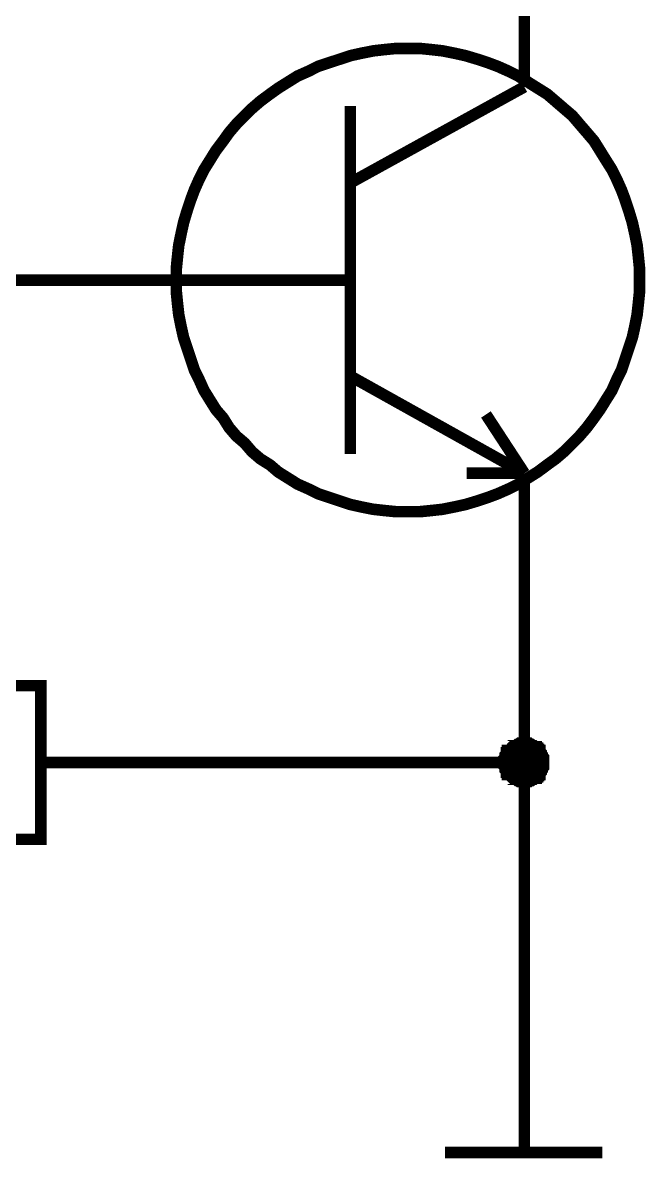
# Paper-space layout 'Layout1' of a CAD drawing. Extents: x -1 to 840, y -1 to 593.
# Drawn here: x 540.26 to 556.37, y 455.75 to 485.14 of the extents above; entities that cross this region are included whole.
import ezdxf

# ---------------------------------------------------------------- set-up
doc = ezdxf.new("R2010")
doc.units = 0
doc.header["$MEASUREMENT"] = 0
doc.layers.add('Sheet', color=255, linetype='CONTINUOUS')

psp = doc.layouts.get("Layout1")

# ---------------------------------------------------------------- linework, layer by layer
at = {"layer": 'Sheet', "color": 7}
for points, const_width in [([(553.244, 483.482), (553.244, 485.999)], 0.3), ([(544.237, 478.481), (544.237, 478.791), (544.268, 479.102), (544.299, 479.382), (544.362, 479.692), (544.424, 479.972), (544.517, 480.283), (544.61, 480.562), (544.703, 480.811), (544.827, 481.09), (544.952, 481.339), (545.107, 481.587), (545.262, 481.836), (545.449, 482.084), (545.604, 482.302), (545.79, 482.519), (546.008, 482.737), (546.194, 482.923), (546.411, 483.11), (546.66, 483.296), (546.877, 483.451), (547.126, 483.607), (547.374, 483.762), (547.653, 483.886), (547.902, 484.011), (548.181, 484.104), (548.461, 484.197), (548.74, 484.29), (549.02, 484.352), (549.331, 484.414), (549.61, 484.446), (549.921, 484.477), (550.231, 484.477)], 0.3), ([(550.231, 484.477), (549.921, 484.477), (549.61, 484.446), (549.331, 484.414), (549.02, 484.352), (548.74, 484.29), (548.461, 484.197), (548.181, 484.104), (547.902, 484.011), (547.653, 483.886), (547.374, 483.762), (547.126, 483.607), (546.877, 483.451), (546.66, 483.296), (546.411, 483.11), (546.194, 482.923), (546.008, 482.737), (545.79, 482.519), (545.604, 482.302), (545.449, 482.084), (545.262, 481.836), (545.107, 481.587), (544.952, 481.339), (544.827, 481.09), (544.703, 480.811), (544.61, 480.562), (544.517, 480.283), (544.424, 479.972), (544.362, 479.692), (544.299, 479.382), (544.268, 479.102), (544.237, 478.791), (544.237, 478.481)], 0.3), ([(550.231, 484.477), (550.542, 484.477), (550.852, 484.446), (551.132, 484.414), (551.442, 484.352), (551.722, 484.29), (552.032, 484.197), (552.312, 484.104), (552.56, 484.011), (552.84, 483.886), (553.088, 483.762), (553.337, 483.607), (553.585, 483.451), (553.834, 483.296), (554.051, 483.11), (554.268, 482.923), (554.486, 482.737), (554.672, 482.519), (554.859, 482.302), (555.045, 482.084), (555.2, 481.836), (555.355, 481.587), (555.511, 481.339), (555.635, 481.09), (555.759, 480.811), (555.852, 480.562), (555.945, 480.283), (556.039, 479.972), (556.101, 479.692), (556.163, 479.382), (556.194, 479.102), (556.225, 478.791), (556.225, 478.481)], 0.3), ([(556.225, 478.481), (556.225, 478.791), (556.194, 479.102), (556.163, 479.382), (556.101, 479.692), (556.039, 479.972), (555.945, 480.283), (555.852, 480.562), (555.759, 480.811), (555.635, 481.09), (555.511, 481.339), (555.355, 481.587), (555.2, 481.836), (555.045, 482.084), (554.859, 482.302), (554.672, 482.519), (554.486, 482.737), (554.268, 482.923), (554.051, 483.11), (553.834, 483.296), (553.585, 483.451), (553.337, 483.607), (553.088, 483.762), (552.84, 483.886), (552.56, 484.011), (552.312, 484.104), (552.032, 484.197), (551.722, 484.29), (551.442, 484.352), (551.132, 484.414), (550.852, 484.446), (550.542, 484.477), (550.231, 484.477)], 0.3), ([(548.74, 480.997), (553.244, 483.482)], 0.3), ([(548.74, 482.985), (548.74, 473.976)], 0.3), ([(520.759, 478.481), (525.759, 478.481), (540.728, 478.481), (540.728, 478.481)], 0.3), ([(544.237, 478.481), (540.728, 478.481)], 0.3), ([(550.231, 472.485), (549.921, 472.485), (549.61, 472.516), (549.331, 472.547), (549.02, 472.609), (548.74, 472.671), (548.461, 472.764), (548.181, 472.858), (547.902, 472.951), (547.653, 473.075), (547.374, 473.199), (547.126, 473.355), (546.877, 473.51), (546.66, 473.696), (546.411, 473.852), (546.194, 474.038), (546.008, 474.256), (545.79, 474.442), (545.604, 474.659), (545.449, 474.908), (545.262, 475.125), (545.107, 475.374), (544.952, 475.623), (544.827, 475.902), (544.703, 476.151), (544.61, 476.43), (544.517, 476.71), (544.424, 476.989), (544.362, 477.269), (544.299, 477.58), (544.268, 477.859), (544.237, 478.17), (544.237, 478.481)], 0.3), ([(544.237, 478.481), (544.237, 478.17), (544.268, 477.859), (544.299, 477.58), (544.362, 477.269), (544.424, 476.989), (544.517, 476.71), (544.61, 476.43), (544.703, 476.151), (544.827, 475.902), (544.952, 475.623), (545.107, 475.374), (545.262, 475.125), (545.449, 474.908), (545.604, 474.659), (545.79, 474.442), (546.008, 474.256), (546.194, 474.038), (546.411, 473.852), (546.66, 473.696), (546.877, 473.51), (547.126, 473.355), (547.374, 473.199), (547.653, 473.075), (547.902, 472.951), (548.181, 472.858), (548.461, 472.764), (548.74, 472.671), (549.02, 472.609), (549.331, 472.547), (549.61, 472.516), (549.921, 472.485), (550.231, 472.485)], 0.3), ([(548.74, 478.481), (544.237, 478.481)], 0.3), ([(556.225, 478.481), (556.225, 478.17), (556.194, 477.859), (556.163, 477.58), (556.101, 477.269), (556.039, 476.989), (555.945, 476.71), (555.852, 476.43), (555.759, 476.151), (555.635, 475.902), (555.511, 475.623), (555.355, 475.374), (555.2, 475.125), (555.045, 474.908), (554.859, 474.659), (554.672, 474.442), (554.486, 474.256), (554.268, 474.038), (554.051, 473.852), (553.834, 473.696), (553.585, 473.51), (553.337, 473.355), (553.088, 473.199), (552.84, 473.075), (552.56, 472.951), (552.312, 472.858), (552.032, 472.764), (551.722, 472.671), (551.442, 472.609), (551.132, 472.547), (550.852, 472.516), (550.542, 472.485), (550.231, 472.485)], 0.3), ([(550.231, 472.485), (550.542, 472.485), (550.852, 472.516), (551.132, 472.547), (551.442, 472.609), (551.722, 472.671), (552.032, 472.764), (552.312, 472.858), (552.56, 472.951), (552.84, 473.075), (553.088, 473.199), (553.337, 473.355), (553.585, 473.51), (553.834, 473.696), (554.051, 473.852), (554.268, 474.038), (554.486, 474.256), (554.672, 474.442), (554.859, 474.659), (555.045, 474.908), (555.2, 475.125), (555.355, 475.374), (555.511, 475.623), (555.635, 475.902), (555.759, 476.151), (555.852, 476.43), (555.945, 476.71), (556.039, 476.989), (556.101, 477.269), (556.163, 477.58), (556.194, 477.859), (556.225, 478.17), (556.225, 478.481)], 0.3), ([(556.225, 478.481), (556.225, 478.481), (556.225, 478.481), (556.225, 478.481), (556.225, 478.481), (556.225, 478.481), (556.225, 478.481), (556.225, 478.481), (556.225, 478.481), (556.225, 478.481), (556.225, 478.481), (556.225, 478.481), (556.225, 478.481), (556.225, 478.481), (556.225, 478.481), (556.225, 478.481), (556.225, 478.481), (556.225, 478.481), (556.225, 478.481), (556.225, 478.481), (556.225, 478.481), (556.225, 478.481), (556.225, 478.481), (556.225, 478.481), (556.225, 478.481), (556.225, 478.481), (556.225, 478.481), (556.225, 478.481), (556.225, 478.481), (556.225, 478.481), (556.225, 478.481), (556.225, 478.481), (556.225, 478.481)], 0.3), ([(548.74, 475.995), (553.244, 473.479)], 0.3), ([(553.244, 473.479), (552.25, 475.001)], 0.3), ([(553.244, 473.479), (551.753, 473.479)], 0.3), ([(553.244, 473.479), (553.244, 470.994)], 0.3), ([(553.244, 465.992), (553.244, 470.994)], 0.3), ([(552.716, 465.992), (552.716, 466.023), (552.716, 466.054), (552.716, 466.054), (552.716, 466.085), (552.747, 466.116), (552.747, 466.147), (552.747, 466.178), (552.747, 466.178), (552.778, 466.209), (552.778, 466.24), (552.809, 466.24), (552.809, 466.271), (552.809, 466.302), (552.84, 466.302), (552.871, 466.333), (552.871, 466.333), (552.902, 466.365), (552.902, 466.365), (552.933, 466.396), (552.964, 466.396), (552.964, 466.427), (552.995, 466.427), (553.026, 466.427), (553.057, 466.458), (553.057, 466.458), (553.088, 466.458), (553.119, 466.489), (553.15, 466.489), (553.181, 466.489), (553.181, 466.489), (553.213, 466.489), (553.244, 466.489)], 0.3), ([(552.716, 465.992), (552.716, 466.023), (552.716, 466.054), (552.716, 466.054), (552.716, 466.085), (552.747, 466.116), (552.747, 466.147), (552.747, 466.178), (552.747, 466.178), (552.778, 466.209), (552.778, 466.24), (552.809, 466.24), (552.809, 466.271), (552.809, 466.302), (552.84, 466.302), (552.871, 466.333), (552.871, 466.333), (552.902, 466.365), (552.902, 466.365), (552.933, 466.396), (552.964, 466.396), (552.964, 466.427), (552.995, 466.427), (553.026, 466.427), (553.057, 466.458), (553.057, 466.458), (553.088, 466.458), (553.119, 466.489), (553.15, 466.489), (553.181, 466.489), (553.181, 466.489), (553.213, 466.489), (553.244, 466.489)], 0.3), ([(552.716, 465.992), (552.716, 466.023), (552.716, 466.054), (552.716, 466.054), (552.716, 466.085), (552.747, 466.116), (552.747, 466.147), (552.747, 466.178), (552.747, 466.178), (552.778, 466.209), (552.778, 466.24), (552.809, 466.24), (552.809, 466.271), (552.809, 466.302), (552.84, 466.302), (552.871, 466.333), (552.871, 466.333), (552.902, 466.365), (552.902, 466.365), (552.933, 466.396), (552.964, 466.396), (552.964, 466.427), (552.995, 466.427), (553.026, 466.427), (553.057, 466.458), (553.057, 466.458), (553.088, 466.458), (553.119, 466.489), (553.15, 466.489), (553.181, 466.489), (553.181, 466.489), (553.213, 466.489), (553.244, 466.489)], 0.3), ([(552.716, 465.992), (552.716, 466.023), (552.716, 466.054), (552.716, 466.054), (552.716, 466.085), (552.747, 466.116), (552.747, 466.147), (552.747, 466.178), (552.747, 466.178), (552.778, 466.209), (552.778, 466.24), (552.809, 466.24), (552.809, 466.271), (552.809, 466.302), (552.84, 466.302), (552.871, 466.333), (552.871, 466.333), (552.902, 466.365), (552.902, 466.365), (552.933, 466.396), (552.964, 466.396), (552.964, 466.427), (552.995, 466.427), (553.026, 466.427), (553.057, 466.458), (553.057, 466.458), (553.088, 466.458), (553.119, 466.489), (553.15, 466.489), (553.181, 466.489), (553.181, 466.489), (553.213, 466.489), (553.244, 466.489)], 0.3), ([(553.244, 466.489), (553.244, 466.489)], 0.3), ([(553.244, 466.489), (553.275, 466.489), (553.306, 466.489), (553.306, 466.489), (553.337, 466.489), (553.368, 466.489), (553.399, 466.458), (553.43, 466.458), (553.43, 466.458), (553.461, 466.427), (553.492, 466.427), (553.492, 466.427), (553.523, 466.396), (553.554, 466.396), (553.554, 466.365), (553.585, 466.365), (553.585, 466.333), (553.616, 466.333), (553.616, 466.302), (553.647, 466.302), (553.647, 466.271), (553.678, 466.24), (553.678, 466.24), (553.678, 466.209), (553.709, 466.178), (553.709, 466.178), (553.709, 466.147), (553.74, 466.116), (553.74, 466.085), (553.74, 466.054), (553.74, 466.054), (553.74, 466.023), (553.74, 465.992)], 0.3), ([(553.244, 466.489), (553.244, 466.489)], 0.3), ([(553.244, 466.489), (553.275, 466.489), (553.306, 466.489), (553.306, 466.489), (553.337, 466.489), (553.368, 466.489), (553.399, 466.458), (553.43, 466.458), (553.43, 466.458), (553.461, 466.427), (553.492, 466.427), (553.492, 466.427), (553.523, 466.396), (553.554, 466.396), (553.554, 466.365), (553.585, 466.365), (553.585, 466.333), (553.616, 466.333), (553.616, 466.302), (553.647, 466.302), (553.647, 466.271), (553.678, 466.24), (553.678, 466.24), (553.678, 466.209), (553.709, 466.178), (553.709, 466.178), (553.709, 466.147), (553.74, 466.116), (553.74, 466.085), (553.74, 466.054), (553.74, 466.054), (553.74, 466.023), (553.74, 465.992)], 0.3), ([(553.244, 466.489), (553.244, 466.489)], 0.3), ([(553.244, 466.489), (553.275, 466.489), (553.306, 466.489), (553.306, 466.489), (553.337, 466.489), (553.368, 466.489), (553.399, 466.458), (553.43, 466.458), (553.43, 466.458), (553.461, 466.427), (553.492, 466.427), (553.492, 466.427), (553.523, 466.396), (553.554, 466.396), (553.554, 466.365), (553.585, 466.365), (553.585, 466.333), (553.616, 466.333), (553.616, 466.302), (553.647, 466.302), (553.647, 466.271), (553.678, 466.24), (553.678, 466.24), (553.678, 466.209), (553.709, 466.178), (553.709, 466.178), (553.709, 466.147), (553.74, 466.116), (553.74, 466.085), (553.74, 466.054), (553.74, 466.054), (553.74, 466.023), (553.74, 465.992)], 0.3), ([(553.244, 466.489), (553.244, 466.489)], 0.3), ([(553.244, 466.489), (553.275, 466.489), (553.306, 466.489), (553.306, 466.489), (553.337, 466.489), (553.368, 466.489), (553.399, 466.458), (553.43, 466.458), (553.43, 466.458), (553.461, 466.427), (553.492, 466.427), (553.492, 466.427), (553.523, 466.396), (553.554, 466.396), (553.554, 466.365), (553.585, 466.365), (553.585, 466.333), (553.616, 466.333), (553.616, 466.302), (553.647, 466.302), (553.647, 466.271), (553.678, 466.24), (553.678, 466.24), (553.678, 466.209), (553.709, 466.178), (553.709, 466.178), (553.709, 466.147), (553.74, 466.116), (553.74, 466.085), (553.74, 466.054), (553.74, 466.054), (553.74, 466.023), (553.74, 465.992)], 0.3), ([(552.716, 465.992), (552.716, 466.023), (552.716, 466.054), (552.716, 466.054), (552.716, 466.085), (552.747, 466.116), (552.747, 466.147), (552.747, 466.178), (552.747, 466.178), (552.778, 466.209), (552.778, 466.24), (552.809, 466.24), (552.809, 466.271), (552.809, 466.302), (552.84, 466.302), (552.871, 466.333), (552.871, 466.333), (552.902, 466.365), (552.902, 466.365), (552.933, 466.396), (552.964, 466.396), (552.964, 466.427), (552.995, 466.427), (553.026, 466.427), (553.057, 466.458), (553.057, 466.458), (553.088, 466.458), (553.119, 466.489), (553.15, 466.489), (553.181, 466.489), (553.181, 466.489), (553.213, 466.489), (553.244, 466.489)], 0.0991), ([(552.716, 465.992), (552.716, 466.023), (552.716, 466.054), (552.716, 466.054), (552.716, 466.085), (552.747, 466.116), (552.747, 466.147), (552.747, 466.178), (552.747, 466.178), (552.778, 466.209), (552.778, 466.24), (552.809, 466.24), (552.809, 466.271), (552.809, 466.302), (552.84, 466.302), (552.871, 466.333), (552.871, 466.333), (552.902, 466.365), (552.902, 466.365), (552.933, 466.396), (552.964, 466.396), (552.964, 466.427), (552.995, 466.427), (553.026, 466.427), (553.057, 466.458), (553.057, 466.458), (553.088, 466.458), (553.119, 466.489), (553.15, 466.489), (553.181, 466.489), (553.181, 466.489), (553.213, 466.489), (553.244, 466.489)], 0.0991), ([(552.716, 465.992), (552.716, 466.023), (552.716, 466.054), (552.716, 466.054), (552.716, 466.085), (552.747, 466.116), (552.747, 466.147), (552.747, 466.178), (552.747, 466.178), (552.778, 466.209), (552.778, 466.24), (552.809, 466.24), (552.809, 466.271), (552.809, 466.302), (552.84, 466.302), (552.871, 466.333), (552.871, 466.333), (552.902, 466.365), (552.902, 466.365), (552.933, 466.396), (552.964, 466.396), (552.964, 466.427), (552.995, 466.427), (553.026, 466.427), (553.057, 466.458), (553.057, 466.458), (553.088, 466.458), (553.119, 466.489), (553.15, 466.489), (553.181, 466.489), (553.181, 466.489), (553.213, 466.489), (553.244, 466.489)], 0.0991), ([(552.716, 465.992), (552.716, 466.023), (552.716, 466.054), (552.716, 466.054), (552.716, 466.085), (552.747, 466.116), (552.747, 466.147), (552.747, 466.178), (552.747, 466.178), (552.778, 466.209), (552.778, 466.24), (552.809, 466.24), (552.809, 466.271), (552.809, 466.302), (552.84, 466.302), (552.871, 466.333), (552.871, 466.333), (552.902, 466.365), (552.902, 466.365), (552.933, 466.396), (552.964, 466.396), (552.964, 466.427), (552.995, 466.427), (553.026, 466.427), (553.057, 466.458), (553.057, 466.458), (553.088, 466.458), (553.119, 466.489), (553.15, 466.489), (553.181, 466.489), (553.181, 466.489), (553.213, 466.489), (553.244, 466.489)], 0.0991), ([(553.244, 466.489), (553.244, 466.489)], 0.0991), ([(553.244, 466.489), (553.275, 466.489), (553.306, 466.489), (553.306, 466.489), (553.337, 466.489), (553.368, 466.489), (553.399, 466.458), (553.43, 466.458), (553.43, 466.458), (553.461, 466.427), (553.492, 466.427), (553.492, 466.427), (553.523, 466.396), (553.554, 466.396), (553.554, 466.365), (553.585, 466.365), (553.585, 466.333), (553.616, 466.333), (553.616, 466.302), (553.647, 466.302), (553.647, 466.271), (553.678, 466.24), (553.678, 466.24), (553.678, 466.209), (553.709, 466.178), (553.709, 466.178), (553.709, 466.147), (553.74, 466.116), (553.74, 466.085), (553.74, 466.054), (553.74, 466.054), (553.74, 466.023), (553.74, 465.992)], 0.0991), ([(553.244, 466.489), (553.244, 466.489)], 0.0991), ([(553.244, 466.489), (553.275, 466.489), (553.306, 466.489), (553.306, 466.489), (553.337, 466.489), (553.368, 466.489), (553.399, 466.458), (553.43, 466.458), (553.43, 466.458), (553.461, 466.427), (553.492, 466.427), (553.492, 466.427), (553.523, 466.396), (553.554, 466.396), (553.554, 466.365), (553.585, 466.365), (553.585, 466.333), (553.616, 466.333), (553.616, 466.302), (553.647, 466.302), (553.647, 466.271), (553.678, 466.24), (553.678, 466.24), (553.678, 466.209), (553.709, 466.178), (553.709, 466.178), (553.709, 466.147), (553.74, 466.116), (553.74, 466.085), (553.74, 466.054), (553.74, 466.054), (553.74, 466.023), (553.74, 465.992)], 0.0991), ([(553.244, 466.489), (553.244, 466.489)], 0.0991), ([(553.244, 466.489), (553.275, 466.489), (553.306, 466.489), (553.306, 466.489), (553.337, 466.489), (553.368, 466.489), (553.399, 466.458), (553.43, 466.458), (553.43, 466.458), (553.461, 466.427), (553.492, 466.427), (553.492, 466.427), (553.523, 466.396), (553.554, 466.396), (553.554, 466.365), (553.585, 466.365), (553.585, 466.333), (553.616, 466.333), (553.616, 466.302), (553.647, 466.302), (553.647, 466.271), (553.678, 466.24), (553.678, 466.24), (553.678, 466.209), (553.709, 466.178), (553.709, 466.178), (553.709, 466.147), (553.74, 466.116), (553.74, 466.085), (553.74, 466.054), (553.74, 466.054), (553.74, 466.023), (553.74, 465.992)], 0.0991), ([(553.244, 466.489), (553.244, 466.489)], 0.0991), ([(553.244, 466.489), (553.275, 466.489), (553.306, 466.489), (553.306, 466.489), (553.337, 466.489), (553.368, 466.489), (553.399, 466.458), (553.43, 466.458), (553.43, 466.458), (553.461, 466.427), (553.492, 466.427), (553.492, 466.427), (553.523, 466.396), (553.554, 466.396), (553.554, 466.365), (553.585, 466.365), (553.585, 466.333), (553.616, 466.333), (553.616, 466.302), (553.647, 466.302), (553.647, 466.271), (553.678, 466.24), (553.678, 466.24), (553.678, 466.209), (553.709, 466.178), (553.709, 466.178), (553.709, 466.147), (553.74, 466.116), (553.74, 466.085), (553.74, 466.054), (553.74, 466.054), (553.74, 466.023), (553.74, 465.992)], 0.0991), ([(540.728, 465.992), (543.244, 465.992)], 0.3), ([(553.244, 460.99), (553.244, 465.992), (553.244, 465.992), (543.244, 465.992)], 0.3), ([(553.244, 465.495), (553.213, 465.495), (553.181, 465.495), (553.181, 465.495), (553.15, 465.495), (553.119, 465.495), (553.088, 465.526), (553.057, 465.526), (553.057, 465.526), (553.026, 465.557), (552.995, 465.557), (552.964, 465.557), (552.964, 465.588), (552.933, 465.588), (552.902, 465.619), (552.902, 465.619), (552.871, 465.65), (552.871, 465.65), (552.84, 465.681), (552.809, 465.681), (552.809, 465.712), (552.809, 465.743), (552.778, 465.743), (552.778, 465.774), (552.747, 465.805), (552.747, 465.805), (552.747, 465.836), (552.747, 465.867), (552.716, 465.899), (552.716, 465.93), (552.716, 465.93), (552.716, 465.961), (552.716, 465.992)], 0.3), ([(552.716, 465.992), (552.716, 465.992)], 0.3), ([(553.244, 465.495), (553.213, 465.495), (553.181, 465.495), (553.181, 465.495), (553.15, 465.495), (553.119, 465.495), (553.088, 465.526), (553.057, 465.526), (553.057, 465.526), (553.026, 465.557), (552.995, 465.557), (552.964, 465.557), (552.964, 465.588), (552.933, 465.588), (552.902, 465.619), (552.902, 465.619), (552.871, 465.65), (552.871, 465.65), (552.84, 465.681), (552.809, 465.681), (552.809, 465.712), (552.809, 465.743), (552.778, 465.743), (552.778, 465.774), (552.747, 465.805), (552.747, 465.805), (552.747, 465.836), (552.747, 465.867), (552.716, 465.899), (552.716, 465.93), (552.716, 465.93), (552.716, 465.961), (552.716, 465.992)], 0.3), ([(552.716, 465.992), (552.716, 465.992)], 0.3), ([(553.244, 465.495), (553.213, 465.495), (553.181, 465.495), (553.181, 465.495), (553.15, 465.495), (553.119, 465.495), (553.088, 465.526), (553.057, 465.526), (553.057, 465.526), (553.026, 465.557), (552.995, 465.557), (552.964, 465.557), (552.964, 465.588), (552.933, 465.588), (552.902, 465.619), (552.902, 465.619), (552.871, 465.65), (552.871, 465.65), (552.84, 465.681), (552.809, 465.681), (552.809, 465.712), (552.809, 465.743), (552.778, 465.743), (552.778, 465.774), (552.747, 465.805), (552.747, 465.805), (552.747, 465.836), (552.747, 465.867), (552.716, 465.899), (552.716, 465.93), (552.716, 465.93), (552.716, 465.961), (552.716, 465.992)], 0.3), ([(552.716, 465.992), (552.716, 465.992)], 0.3), ([(553.244, 465.495), (553.213, 465.495), (553.181, 465.495), (553.181, 465.495), (553.15, 465.495), (553.119, 465.495), (553.088, 465.526), (553.057, 465.526), (553.057, 465.526), (553.026, 465.557), (552.995, 465.557), (552.964, 465.557), (552.964, 465.588), (552.933, 465.588), (552.902, 465.619), (552.902, 465.619), (552.871, 465.65), (552.871, 465.65), (552.84, 465.681), (552.809, 465.681), (552.809, 465.712), (552.809, 465.743), (552.778, 465.743), (552.778, 465.774), (552.747, 465.805), (552.747, 465.805), (552.747, 465.836), (552.747, 465.867), (552.716, 465.899), (552.716, 465.93), (552.716, 465.93), (552.716, 465.961), (552.716, 465.992)], 0.3), ([(552.716, 465.992), (552.716, 465.992)], 0.3), ([(553.244, 465.495), (553.213, 465.495), (553.181, 465.495), (553.181, 465.495), (553.15, 465.495), (553.119, 465.495), (553.088, 465.526), (553.057, 465.526), (553.057, 465.526), (553.026, 465.557), (552.995, 465.557), (552.964, 465.557), (552.964, 465.588), (552.933, 465.588), (552.902, 465.619), (552.902, 465.619), (552.871, 465.65), (552.871, 465.65), (552.84, 465.681), (552.809, 465.681), (552.809, 465.712), (552.809, 465.743), (552.778, 465.743), (552.778, 465.774), (552.747, 465.805), (552.747, 465.805), (552.747, 465.836), (552.747, 465.867), (552.716, 465.899), (552.716, 465.93), (552.716, 465.93), (552.716, 465.961), (552.716, 465.992)], 0.0991), ([(552.716, 465.992), (552.716, 465.992)], 0.0991), ([(553.244, 465.495), (553.213, 465.495), (553.181, 465.495), (553.181, 465.495), (553.15, 465.495), (553.119, 465.495), (553.088, 465.526), (553.057, 465.526), (553.057, 465.526), (553.026, 465.557), (552.995, 465.557), (552.964, 465.557), (552.964, 465.588), (552.933, 465.588), (552.902, 465.619), (552.902, 465.619), (552.871, 465.65), (552.871, 465.65), (552.84, 465.681), (552.809, 465.681), (552.809, 465.712), (552.809, 465.743), (552.778, 465.743), (552.778, 465.774), (552.747, 465.805), (552.747, 465.805), (552.747, 465.836), (552.747, 465.867), (552.716, 465.899), (552.716, 465.93), (552.716, 465.93), (552.716, 465.961), (552.716, 465.992)], 0.0991), ([(552.716, 465.992), (552.716, 465.992)], 0.0991), ([(553.244, 465.495), (553.213, 465.495), (553.181, 465.495), (553.181, 465.495), (553.15, 465.495), (553.119, 465.495), (553.088, 465.526), (553.057, 465.526), (553.057, 465.526), (553.026, 465.557), (552.995, 465.557), (552.964, 465.557), (552.964, 465.588), (552.933, 465.588), (552.902, 465.619), (552.902, 465.619), (552.871, 465.65), (552.871, 465.65), (552.84, 465.681), (552.809, 465.681), (552.809, 465.712), (552.809, 465.743), (552.778, 465.743), (552.778, 465.774), (552.747, 465.805), (552.747, 465.805), (552.747, 465.836), (552.747, 465.867), (552.716, 465.899), (552.716, 465.93), (552.716, 465.93), (552.716, 465.961), (552.716, 465.992)], 0.0991), ([(552.716, 465.992), (552.716, 465.992)], 0.0991), ([(553.244, 465.495), (553.213, 465.495), (553.181, 465.495), (553.181, 465.495), (553.15, 465.495), (553.119, 465.495), (553.088, 465.526), (553.057, 465.526), (553.057, 465.526), (553.026, 465.557), (552.995, 465.557), (552.964, 465.557), (552.964, 465.588), (552.933, 465.588), (552.902, 465.619), (552.902, 465.619), (552.871, 465.65), (552.871, 465.65), (552.84, 465.681), (552.809, 465.681), (552.809, 465.712), (552.809, 465.743), (552.778, 465.743), (552.778, 465.774), (552.747, 465.805), (552.747, 465.805), (552.747, 465.836), (552.747, 465.867), (552.716, 465.899), (552.716, 465.93), (552.716, 465.93), (552.716, 465.961), (552.716, 465.992)], 0.0991), ([(552.716, 465.992), (552.716, 465.992)], 0.0991), ([(553.74, 465.992), (553.74, 465.961), (553.74, 465.93), (553.74, 465.93), (553.74, 465.899), (553.74, 465.867), (553.709, 465.836), (553.709, 465.805), (553.709, 465.805), (553.678, 465.774), (553.678, 465.743), (553.678, 465.743), (553.647, 465.712), (553.647, 465.681), (553.616, 465.681), (553.616, 465.65), (553.585, 465.65), (553.585, 465.619), (553.554, 465.619), (553.554, 465.588), (553.523, 465.588), (553.492, 465.557), (553.492, 465.557), (553.461, 465.557), (553.43, 465.526), (553.43, 465.526), (553.399, 465.526), (553.368, 465.495), (553.337, 465.495), (553.306, 465.495), (553.306, 465.495), (553.275, 465.495), (553.244, 465.495)], 0.3), ([(553.74, 465.992), (553.74, 465.961), (553.74, 465.93), (553.74, 465.93), (553.74, 465.899), (553.74, 465.867), (553.709, 465.836), (553.709, 465.805), (553.709, 465.805), (553.678, 465.774), (553.678, 465.743), (553.678, 465.743), (553.647, 465.712), (553.647, 465.681), (553.616, 465.681), (553.616, 465.65), (553.585, 465.65), (553.585, 465.619), (553.554, 465.619), (553.554, 465.588), (553.523, 465.588), (553.492, 465.557), (553.492, 465.557), (553.461, 465.557), (553.43, 465.526), (553.43, 465.526), (553.399, 465.526), (553.368, 465.495), (553.337, 465.495), (553.306, 465.495), (553.306, 465.495), (553.275, 465.495), (553.244, 465.495)], 0.3), ([(553.74, 465.992), (553.74, 465.961), (553.74, 465.93), (553.74, 465.93), (553.74, 465.899), (553.74, 465.867), (553.709, 465.836), (553.709, 465.805), (553.709, 465.805), (553.678, 465.774), (553.678, 465.743), (553.678, 465.743), (553.647, 465.712), (553.647, 465.681), (553.616, 465.681), (553.616, 465.65), (553.585, 465.65), (553.585, 465.619), (553.554, 465.619), (553.554, 465.588), (553.523, 465.588), (553.492, 465.557), (553.492, 465.557), (553.461, 465.557), (553.43, 465.526), (553.43, 465.526), (553.399, 465.526), (553.368, 465.495), (553.337, 465.495), (553.306, 465.495), (553.306, 465.495), (553.275, 465.495), (553.244, 465.495)], 0.3), ([(553.74, 465.992), (553.74, 465.961), (553.74, 465.93), (553.74, 465.93), (553.74, 465.899), (553.74, 465.867), (553.709, 465.836), (553.709, 465.805), (553.709, 465.805), (553.678, 465.774), (553.678, 465.743), (553.678, 465.743), (553.647, 465.712), (553.647, 465.681), (553.616, 465.681), (553.616, 465.65), (553.585, 465.65), (553.585, 465.619), (553.554, 465.619), (553.554, 465.588), (553.523, 465.588), (553.492, 465.557), (553.492, 465.557), (553.461, 465.557), (553.43, 465.526), (553.43, 465.526), (553.399, 465.526), (553.368, 465.495), (553.337, 465.495), (553.306, 465.495), (553.306, 465.495), (553.275, 465.495), (553.244, 465.495)], 0.3), ([(553.74, 465.992), (553.74, 465.961), (553.74, 465.93), (553.74, 465.93), (553.74, 465.899), (553.74, 465.867), (553.709, 465.836), (553.709, 465.805), (553.709, 465.805), (553.678, 465.774), (553.678, 465.743), (553.678, 465.743), (553.647, 465.712), (553.647, 465.681), (553.616, 465.681), (553.616, 465.65), (553.585, 465.65), (553.585, 465.619), (553.554, 465.619), (553.554, 465.588), (553.523, 465.588), (553.492, 465.557), (553.492, 465.557), (553.461, 465.557), (553.43, 465.526), (553.43, 465.526), (553.399, 465.526), (553.368, 465.495), (553.337, 465.495), (553.306, 465.495), (553.306, 465.495), (553.275, 465.495), (553.244, 465.495)], 0.0991), ([(553.74, 465.992), (553.74, 465.961), (553.74, 465.93), (553.74, 465.93), (553.74, 465.899), (553.74, 465.867), (553.709, 465.836), (553.709, 465.805), (553.709, 465.805), (553.678, 465.774), (553.678, 465.743), (553.678, 465.743), (553.647, 465.712), (553.647, 465.681), (553.616, 465.681), (553.616, 465.65), (553.585, 465.65), (553.585, 465.619), (553.554, 465.619), (553.554, 465.588), (553.523, 465.588), (553.492, 465.557), (553.492, 465.557), (553.461, 465.557), (553.43, 465.526), (553.43, 465.526), (553.399, 465.526), (553.368, 465.495), (553.337, 465.495), (553.306, 465.495), (553.306, 465.495), (553.275, 465.495), (553.244, 465.495)], 0.0991), ([(553.74, 465.992), (553.74, 465.961), (553.74, 465.93), (553.74, 465.93), (553.74, 465.899), (553.74, 465.867), (553.709, 465.836), (553.709, 465.805), (553.709, 465.805), (553.678, 465.774), (553.678, 465.743), (553.678, 465.743), (553.647, 465.712), (553.647, 465.681), (553.616, 465.681), (553.616, 465.65), (553.585, 465.65), (553.585, 465.619), (553.554, 465.619), (553.554, 465.588), (553.523, 465.588), (553.492, 465.557), (553.492, 465.557), (553.461, 465.557), (553.43, 465.526), (553.43, 465.526), (553.399, 465.526), (553.368, 465.495), (553.337, 465.495), (553.306, 465.495), (553.306, 465.495), (553.275, 465.495), (553.244, 465.495)], 0.0991), ([(553.74, 465.992), (553.74, 465.961), (553.74, 465.93), (553.74, 465.93), (553.74, 465.899), (553.74, 465.867), (553.709, 465.836), (553.709, 465.805), (553.709, 465.805), (553.678, 465.774), (553.678, 465.743), (553.678, 465.743), (553.647, 465.712), (553.647, 465.681), (553.616, 465.681), (553.616, 465.65), (553.585, 465.65), (553.585, 465.619), (553.554, 465.619), (553.554, 465.588), (553.523, 465.588), (553.492, 465.557), (553.492, 465.557), (553.461, 465.557), (553.43, 465.526), (553.43, 465.526), (553.399, 465.526), (553.368, 465.495), (553.337, 465.495), (553.306, 465.495), (553.306, 465.495), (553.275, 465.495), (553.244, 465.495)], 0.0991), ([(553.74, 465.992), (553.74, 465.992), (553.74, 465.992), (553.74, 465.992), (553.74, 465.992), (553.74, 465.992), (553.74, 465.992), (553.74, 465.992), (553.74, 465.992), (553.74, 465.992), (553.74, 465.992), (553.74, 465.992), (553.74, 465.992), (553.74, 465.992), (553.74, 465.992), (553.74, 465.992), (553.74, 465.992), (553.74, 465.992), (553.74, 465.992), (553.74, 465.992), (553.74, 465.992), (553.74, 465.992), (553.74, 465.992), (553.74, 465.992), (553.74, 465.992), (553.74, 465.992), (553.74, 465.992), (553.74, 465.992), (553.74, 465.992), (553.74, 465.992), (553.74, 465.992), (553.74, 465.992), (553.74, 465.992)], 0.3), ([(553.74, 465.992), (553.74, 465.992)], 0.3), ([(553.74, 465.992), (553.74, 465.992), (553.74, 465.992), (553.74, 465.992), (553.74, 465.992), (553.74, 465.992), (553.74, 465.992), (553.74, 465.992), (553.74, 465.992), (553.74, 465.992), (553.74, 465.992), (553.74, 465.992), (553.74, 465.992), (553.74, 465.992), (553.74, 465.992), (553.74, 465.992), (553.74, 465.992), (553.74, 465.992), (553.74, 465.992), (553.74, 465.992), (553.74, 465.992), (553.74, 465.992), (553.74, 465.992), (553.74, 465.992), (553.74, 465.992), (553.74, 465.992), (553.74, 465.992), (553.74, 465.992), (553.74, 465.992), (553.74, 465.992), (553.74, 465.992), (553.74, 465.992), (553.74, 465.992)], 0.3), ([(553.74, 465.992), (553.74, 465.992)], 0.3), ([(553.74, 465.992), (553.74, 465.992), (553.74, 465.992), (553.74, 465.992), (553.74, 465.992), (553.74, 465.992), (553.74, 465.992), (553.74, 465.992), (553.74, 465.992), (553.74, 465.992), (553.74, 465.992), (553.74, 465.992), (553.74, 465.992), (553.74, 465.992), (553.74, 465.992), (553.74, 465.992), (553.74, 465.992), (553.74, 465.992), (553.74, 465.992), (553.74, 465.992), (553.74, 465.992), (553.74, 465.992), (553.74, 465.992), (553.74, 465.992), (553.74, 465.992), (553.74, 465.992), (553.74, 465.992), (553.74, 465.992), (553.74, 465.992), (553.74, 465.992), (553.74, 465.992), (553.74, 465.992), (553.74, 465.992)], 0.3), ([(553.74, 465.992), (553.74, 465.992)], 0.3), ([(553.74, 465.992), (553.74, 465.992), (553.74, 465.992), (553.74, 465.992), (553.74, 465.992), (553.74, 465.992), (553.74, 465.992), (553.74, 465.992), (553.74, 465.992), (553.74, 465.992), (553.74, 465.992), (553.74, 465.992), (553.74, 465.992), (553.74, 465.992), (553.74, 465.992), (553.74, 465.992), (553.74, 465.992), (553.74, 465.992), (553.74, 465.992), (553.74, 465.992), (553.74, 465.992), (553.74, 465.992), (553.74, 465.992), (553.74, 465.992), (553.74, 465.992), (553.74, 465.992), (553.74, 465.992), (553.74, 465.992), (553.74, 465.992), (553.74, 465.992), (553.74, 465.992), (553.74, 465.992), (553.74, 465.992)], 0.3), ([(553.74, 465.992), (553.74, 465.992)], 0.3), ([(553.74, 465.992), (553.74, 465.992), (553.74, 465.992), (553.74, 465.992), (553.74, 465.992), (553.74, 465.992), (553.74, 465.992), (553.74, 465.992), (553.74, 465.992), (553.74, 465.992), (553.74, 465.992), (553.74, 465.992), (553.74, 465.992), (553.74, 465.992), (553.74, 465.992), (553.74, 465.992), (553.74, 465.992), (553.74, 465.992), (553.74, 465.992), (553.74, 465.992), (553.74, 465.992), (553.74, 465.992), (553.74, 465.992), (553.74, 465.992), (553.74, 465.992), (553.74, 465.992), (553.74, 465.992), (553.74, 465.992), (553.74, 465.992), (553.74, 465.992), (553.74, 465.992), (553.74, 465.992), (553.74, 465.992)], 0.0991), ([(553.74, 465.992), (553.74, 465.992)], 0.0991), ([(553.74, 465.992), (553.74, 465.992), (553.74, 465.992), (553.74, 465.992), (553.74, 465.992), (553.74, 465.992), (553.74, 465.992), (553.74, 465.992), (553.74, 465.992), (553.74, 465.992), (553.74, 465.992), (553.74, 465.992), (553.74, 465.992), (553.74, 465.992), (553.74, 465.992), (553.74, 465.992), (553.74, 465.992), (553.74, 465.992), (553.74, 465.992), (553.74, 465.992), (553.74, 465.992), (553.74, 465.992), (553.74, 465.992), (553.74, 465.992), (553.74, 465.992), (553.74, 465.992), (553.74, 465.992), (553.74, 465.992), (553.74, 465.992), (553.74, 465.992), (553.74, 465.992), (553.74, 465.992), (553.74, 465.992)], 0.0991), ([(553.74, 465.992), (553.74, 465.992)], 0.0991), ([(553.74, 465.992), (553.74, 465.992), (553.74, 465.992), (553.74, 465.992), (553.74, 465.992), (553.74, 465.992), (553.74, 465.992), (553.74, 465.992), (553.74, 465.992), (553.74, 465.992), (553.74, 465.992), (553.74, 465.992), (553.74, 465.992), (553.74, 465.992), (553.74, 465.992), (553.74, 465.992), (553.74, 465.992), (553.74, 465.992), (553.74, 465.992), (553.74, 465.992), (553.74, 465.992), (553.74, 465.992), (553.74, 465.992), (553.74, 465.992), (553.74, 465.992), (553.74, 465.992), (553.74, 465.992), (553.74, 465.992), (553.74, 465.992), (553.74, 465.992), (553.74, 465.992), (553.74, 465.992), (553.74, 465.992)], 0.0991), ([(553.74, 465.992), (553.74, 465.992)], 0.0991), ([(553.74, 465.992), (553.74, 465.992), (553.74, 465.992), (553.74, 465.992), (553.74, 465.992), (553.74, 465.992), (553.74, 465.992), (553.74, 465.992), (553.74, 465.992), (553.74, 465.992), (553.74, 465.992), (553.74, 465.992), (553.74, 465.992), (553.74, 465.992), (553.74, 465.992), (553.74, 465.992), (553.74, 465.992), (553.74, 465.992), (553.74, 465.992), (553.74, 465.992), (553.74, 465.992), (553.74, 465.992), (553.74, 465.992), (553.74, 465.992), (553.74, 465.992), (553.74, 465.992), (553.74, 465.992), (553.74, 465.992), (553.74, 465.992), (553.74, 465.992), (553.74, 465.992), (553.74, 465.992), (553.74, 465.992)], 0.0991), ([(553.74, 465.992), (553.74, 465.992)], 0.0991), ([(553.244, 460.99), (553.244, 455.895)], 0.3), ([(551.194, 455.895), (555.262, 455.895)], 0.3)]:
    psp.add_lwpolyline(points, dxfattribs=dict(at, const_width=const_width))
at = {"layer": 'Sheet', "color": 7, "const_width": 0.3}
psp.add_lwpolyline([(530.759, 467.98), (540.728, 467.98), (540.728, 464.003), (530.759, 464.003), (530.759, 467.98)], close=True, dxfattribs=at)
at = {"layer": 'Sheet', "color": 7, "const_width": 0.508}
psp.add_lwpolyline([(553.017, 466.003, 1), (553.525, 466.003, 1)], format="xyb", close=True, dxfattribs=at)

doc.saveas('drawing.dxf')
